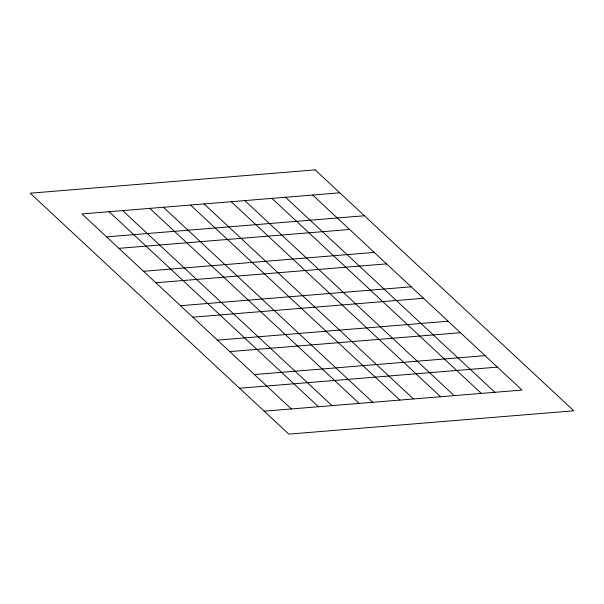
<?xml version="1.0" encoding="UTF-8"?>
<svg xmlns="http://www.w3.org/2000/svg" width="604" height="604" viewBox="0 0 604 604"><rect width="100%" height="100%" fill="white"/><g stroke="black" fill="none" stroke-linecap="round" stroke-linejoin="round"><path stroke-width="0.91" d="M339.788 192.819L81.97 213.929L291.347 408.961M106.606 236.874L364.423 215.764M118.92 248.342L349.603 229.46M143.556 271.294L374.231 252.404M155.87 282.763L386.552 263.873M180.498 305.707L411.181 286.817M192.819 317.183L423.502 298.293M217.448 340.127L448.13 321.237M229.769 351.596L460.444 332.706M254.397 374.54L485.08 355.658M239.577 388.236L497.394 367.126M264.212 411.181L522.03 390.071L312.653 195.039M285.511 197.259L494.887 392.29M271.943 198.376L481.32 393.408M244.801 200.596L454.178 395.628M231.234 201.706L440.61 396.737M204.099 203.926L413.476 398.957M190.524 205.043L399.901 400.075M163.39 207.263L372.766 402.294M149.822 208.372L359.199 403.404M122.68 210.592L332.057 405.624M109.113 211.71L318.489 406.741M315.16 169.875L30.2 193.204L288.84 434.125L573.8 410.796L315.16 169.875"/></g></svg>
